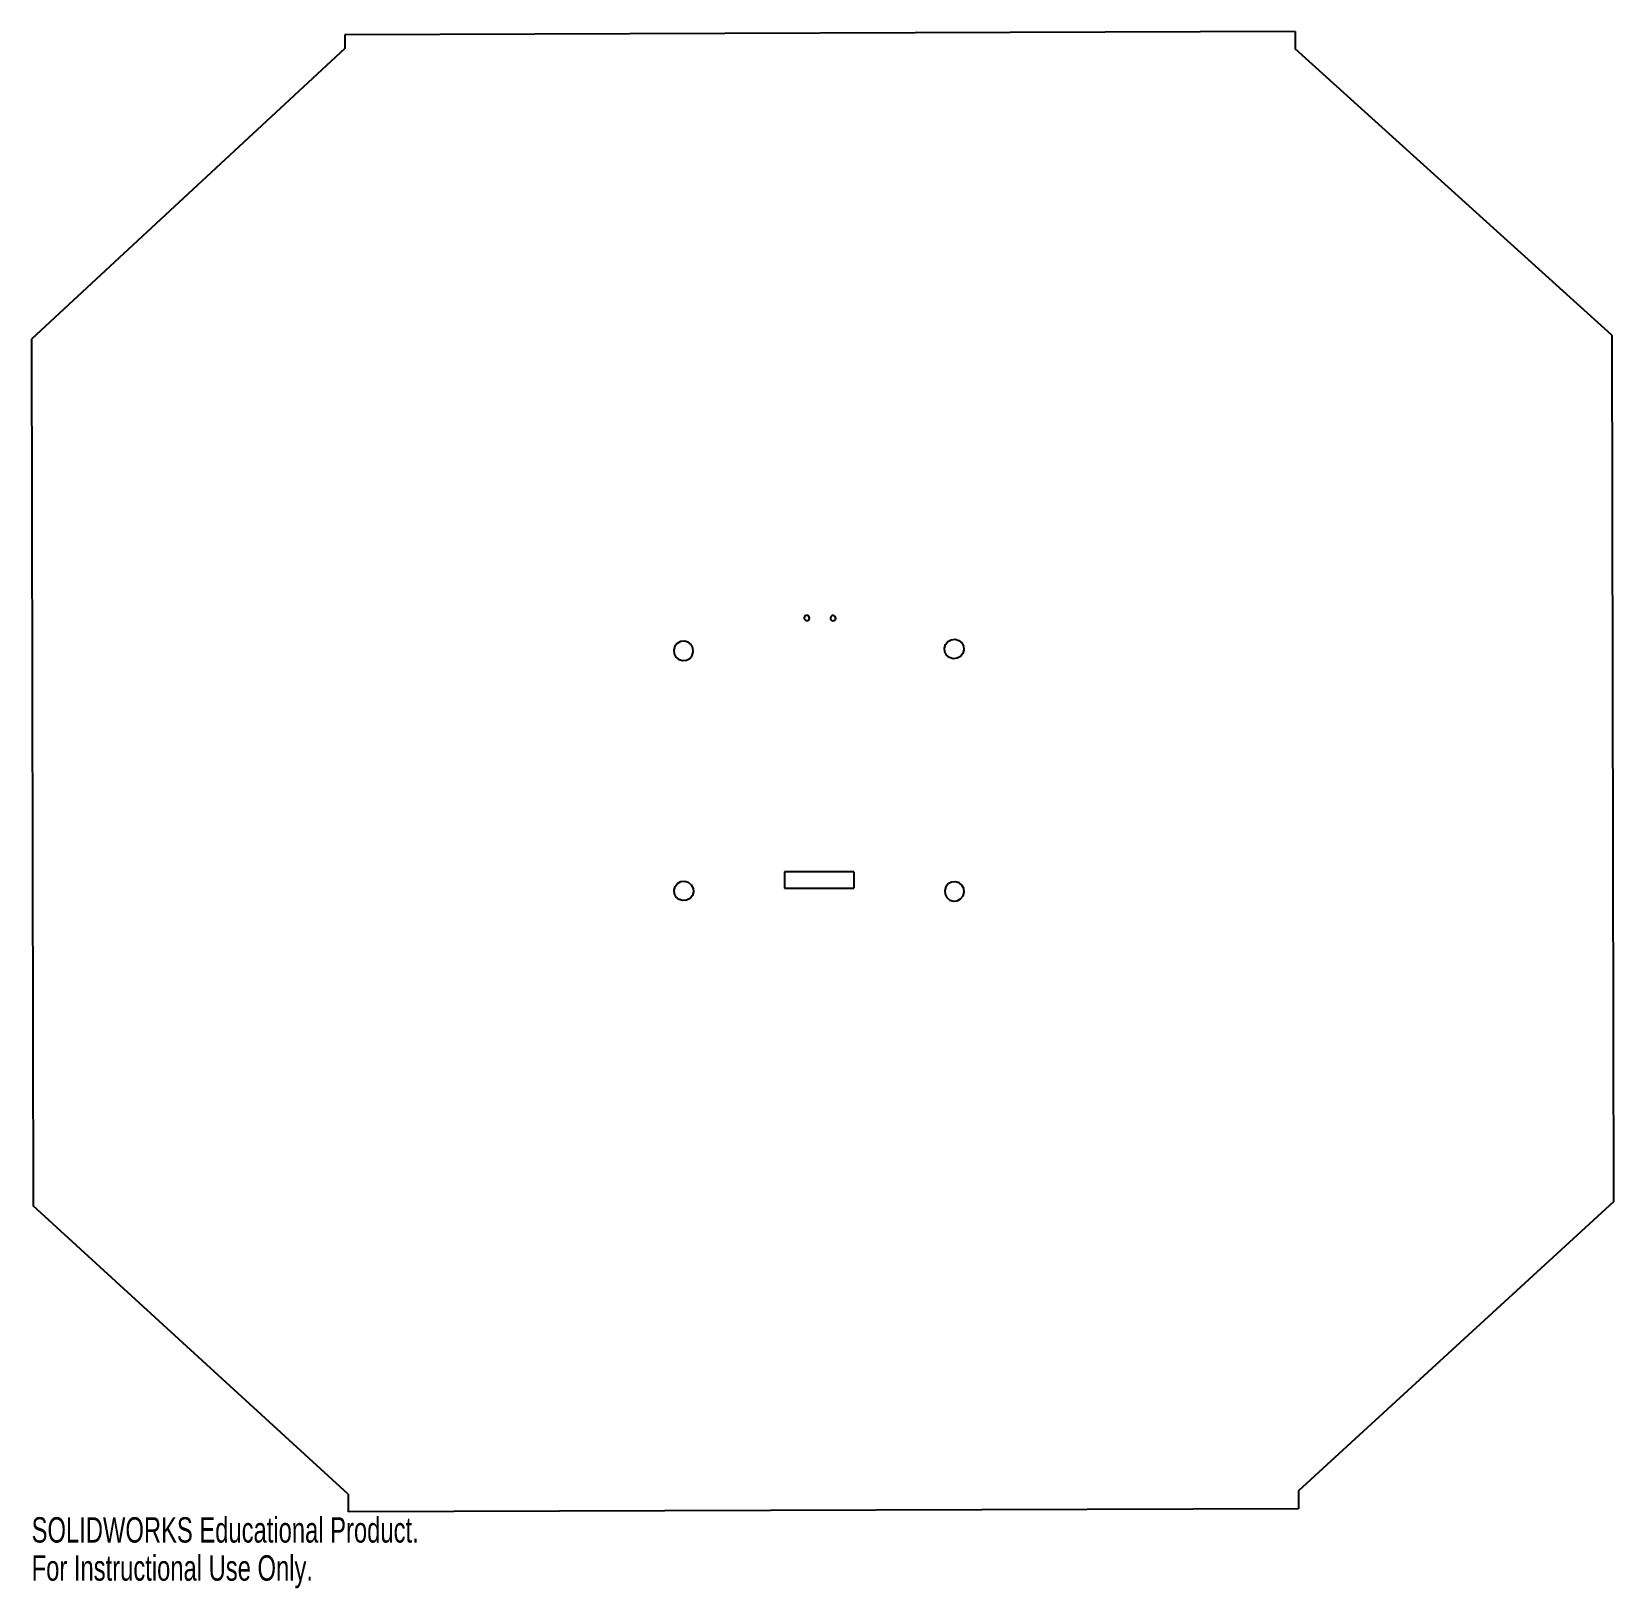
# Model space of a CAD drawing. Header units: millimetres. Extents: x 0 to 301, y -155 to 141.
import ezdxf

# ---------------------------------------------------------------- set-up
doc = ezdxf.new("R2010")
doc.units = ezdxf.units.MM
doc.styles.add('SLDTEXTSTYLE0', font='TXT', dxfattribs={"width": 0.7})

msp = doc.modelspace()

# ---------------------------------------------------------------- linework, layer by layer
at = {"color": 7, "linetype": 'Continuous'}
for p, q in [((240.38, 141.05), (59.49, 140.47)), ((59.49, 140.47), (59.49, 137.87)), ((240.38, 141.05), (240.38, 137.75)), ((59.49, 137.87), (-0.14, 82.48)), ((300.68, 83.26), (240.38, 137.75)), ((-0.14, 82.48), (0.14, -82.48)), ((300.68, 83.26), (300.96, -81.69)), ((156.38, -18.86), (143.18, -18.91)), ((143.18, -18.91), (143.18, -22.01)), ((156.38, -18.86), (156.38, -21.97)), ((143.18, -22.01), (156.38, -21.97)), ((60.12, -137.32), (0.14, -82.48)), ((300.96, -81.69), (241.01, -136.74)), ((60.12, -137.32), (60.13, -140.71)), ((60.12, -137.32), (60.13, -140.71)), ((241.01, -136.74), (241.02, -140.14)), ((241.01, -136.74), (241.02, -140.14)), ((241.02, -140.14), (60.13, -140.71))]:
    msp.add_line(p, q, dxfattribs=at)
at = {"color": 7, "linetype": 'Continuous', "flags": 128}
for points in [[(147.57, 28.96), (147.74, 29.05), (147.87, 29.21), (147.92, 29.39), (147.9, 29.59), (147.81, 29.76), (147.66, 29.88), (147.47, 29.94), (147.28, 29.92), (147.11, 29.82), (146.98, 29.67), (146.93, 29.48), (146.95, 29.29), (147.04, 29.12), (147.19, 29), (147.38, 28.94), (147.57, 28.96)], [(152.57, 28.93), (152.74, 29.02), (152.86, 29.18), (152.92, 29.36), (152.9, 29.56), (152.81, 29.73), (152.66, 29.85), (152.47, 29.91), (152.28, 29.89), (152.1, 29.79), (151.98, 29.64), (151.93, 29.45), (151.95, 29.26), (152.04, 29.09), (152.19, 28.97), (152.38, 28.91), (152.57, 28.93)], [(124.5, 21.41), (125.13, 21.75), (125.59, 22.31), (125.8, 23.01), (125.73, 23.73), (125.38, 24.37), (124.82, 24.82), (124.13, 25.03), (123.4, 24.96), (122.77, 24.61), (122.31, 24.05), (122.1, 23.35), (122.17, 22.63), (122.52, 21.99), (123.08, 21.54), (123.78, 21.33), (124.5, 21.41)], [(176.02, 21.76), (175.3, 21.68), (174.6, 21.89), (174.04, 22.35), (173.7, 22.99), (173.62, 23.71), (173.83, 24.4), (174.29, 24.96), (174.93, 25.31), (175.65, 25.38), (176.34, 25.18), (176.91, 24.72), (177.25, 24.08), (177.32, 23.36), (177.12, 22.67), (176.66, 22.1), (176.02, 21.76)], [(124.55, -24.3), (123.83, -24.37), (123.13, -24.17), (122.57, -23.71), (122.23, -23.07), (122.15, -22.35), (122.36, -21.66), (122.82, -21.09), (123.46, -20.75), (124.18, -20.67), (124.87, -20.88), (125.44, -21.34), (125.78, -21.97), (125.85, -22.7), (125.65, -23.39), (125.19, -23.95), (124.55, -24.3)], [(176.07, -24.38), (176.71, -24.03), (177.17, -23.47), (177.38, -22.78), (177.3, -22.06), (176.96, -21.42), (176.4, -20.96), (175.7, -20.76), (174.98, -20.83), (174.34, -21.18), (173.89, -21.74), (173.68, -22.43), (173.75, -23.15), (174.1, -23.79), (174.66, -24.25), (175.35, -24.45), (176.07, -24.38)]]:
    msp.add_lwpolyline(points, dxfattribs=at)

# ---------------------------------------------------------------- texts
at = {"color": 7, "linetype": 'Continuous', "char_height": 4.8336, "attachment_point": 1, "style": 'SLDTEXTSTYLE0'}
for s, insert in [('SOLIDWORKS Educational Product.', (-0.14, -141.73)), ('For Instructional Use Only.', (-0.14, -148.98))]:
    msp.add_mtext(s, dxfattribs=dict(at, insert=insert))

doc.saveas('drawing.dxf')
